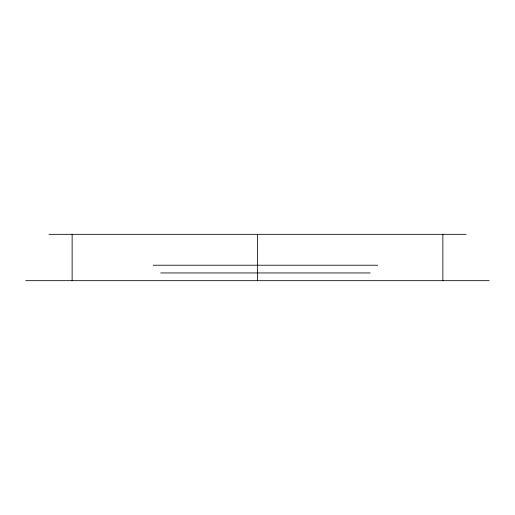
<?xml version="1.0" encoding="UTF-8"?>
<svg xmlns="http://www.w3.org/2000/svg" width="515" height="515" viewBox="0 0 515 515"><rect width="100%" height="100%" fill="white"/><g stroke="black" fill="none" stroke-linecap="round" stroke-linejoin="round"><path stroke-width="0.77" d="M48.925 234.325L466.075 234.325M153.129 265.225L377.669 265.225M160.693 272.95L370.182 272.95M25.75 280.675L489.25 280.675M442.861 234.325L442.861 280.675M257.5 234.325L257.5 280.675M72.139 234.325L72.139 280.675"/></g></svg>
